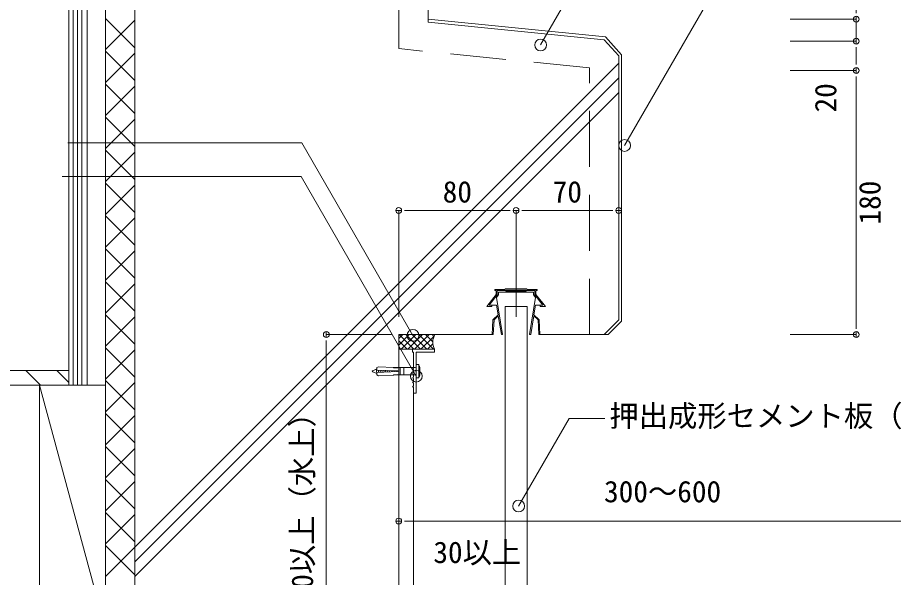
# Model space of a CAD drawing. Units: millimetres, scale not verified. Extents: x -1380 to 1380, y -955 to 955.
# Drawn here: x -660 to -63, y -226 to 156 of the extents above; entities that cross this region are included whole.
import ezdxf
from ezdxf.enums import TextEntityAlignment as Align

# ---------------------------------------------------------------- set-up
doc = ezdxf.new("R2010")
doc.units = ezdxf.units.MM
doc.header["$LTSCALE"] = 3
doc.linetypes.add('USER1', pattern=[19.05, 12.7, -6.35])
for name, color, linetype, lineweight in [('0-0_0', 7, 'Continuous', 9), ('0-1_HATCH', 9, 'Continuous', 18), ('0-3_KUTAI', 3, 'Continuous', 18), ('0-4_BOUSUI', 1, 'Continuous', 18), ('0-5_MOJI', 7, 'Continuous', 18), ('0-6_sunpo', 7, 'Continuous', 18), ('0-7_KANAMONO_SCREW', 4, 'Continuous', 18), ('0-9_KANAMONO', 4, 'Continuous', 18), ('0-C_BUHIN', 7, 'Continuous', 9), ('0-D_ZATU', 6, 'Continuous', 18)]:
    doc.layers.add(name, color=color, linetype=linetype, lineweight=lineweight)
doc.styles.add('ＭＳ ゴシック', font='')
doc.styles.get('ＭＳ ゴシック').set_extended_font_data('MS Gothic')

# ---------------------------------------------------------------- blocks, each defined once
blk = doc.blocks.new('_DOT')
at = {"layer": '0-0_0'}
for p, q in [((-0.5, 0), (-1, 0)), ((0.25, 0), (-0.25, 0))]:
    blk.add_line(p, q, dxfattribs=at)
blk.add_circle((0, 0), 0.25, dxfattribs=at)

msp = doc.modelspace()

# ---------------------------------------------------------------- linework, layer by layer
at = {"layer": '0-1_HATCH'}
for p, q in [((-580.045, 135.529), (-600.043, 155.527)), ((-600.043, 134.184), (-580.045, 154.182)), ((-580.045, 113.079), (-600.043, 133.076)), ((-600.043, 111.733), (-580.045, 131.731)), ((-580.043, -205.029), (-250.043, 124.971)), ((-580.043, -215.029), (-250.043, 114.971)), ((-580.045, 90.628), (-600.043, 110.626)), ((-600.043, 89.283), (-580.045, 109.281)), ((-580.043, -225.029), (-250.043, 104.971)), ((-580.045, 68.177), (-600.043, 88.175)), ((-600.043, 66.832), (-580.045, 86.83)), ((-580.045, 45.727), (-600.043, 65.724)), ((-600.043, 44.382), (-580.045, 64.379)), ((-580.045, 23.276), (-600.043, 43.274)), ((-600.043, 21.931), (-580.045, 41.929)), ((-580.045, 0.825), (-600.043, 20.823)), ((-600.043, -0.52), (-580.045, 19.478)), ((-580.045, -21.625), (-600.043, -1.627)), ((-600.043, -22.97), (-580.045, -2.973)), ((-580.045, -44.076), (-600.043, -24.078)), ((-600.043, -45.421), (-580.045, -25.423)), ((-580.045, -66.527), (-600.043, -46.529)), ((-600.043, -67.872), (-580.045, -47.874)), ((-400.043, -62.775), (-397.296, -60.029)), ((-400.043, -67.265), (-392.806, -60.029)), ((-394.271, -70.029), (-400.043, -64.257)), ((-389.781, -70.029), (-399.781, -60.029)), ((-398.316, -70.029), (-388.316, -60.029)), ((-385.291, -70.029), (-395.291, -60.029)), ((-393.826, -70.029), (-383.826, -60.029)), ((-380.801, -70.029), (-390.801, -60.029)), ((-389.335, -70.029), (-379.335, -60.029)), ((-376.311, -70.029), (-386.311, -60.029)), ((-384.845, -70.029), (-375.886, -61.069)), ((-376.788, -65.061), (-381.821, -60.029)), ((-376.009, -61.35), (-377.331, -60.029)), ((-580.045, -88.977), (-600.043, -68.979)), ((-600.043, -90.322), (-580.045, -70.325)), ((-398.762, -70.029), (-400.043, -68.747)), ((-380.355, -70.029), (-376.718, -66.392)), ((-375.865, -70.029), (-375.656, -69.819)), ((-580.045, -111.428), (-600.043, -91.43)), ((-600.043, -112.773), (-580.045, -92.775)), ((-580.045, -133.878), (-600.043, -113.881)), ((-600.043, -135.224), (-580.045, -115.226)), ((-580.045, -156.329), (-600.043, -136.331)), ((-600.043, -157.674), (-580.045, -137.676)), ((-580.045, -178.78), (-600.043, -158.782)), ((-600.043, -180.125), (-580.045, -160.127)), ((-580.045, -201.23), (-600.043, -181.233)), ((-600.043, -202.576), (-580.045, -182.578)), ((-580.045, -223.681), (-600.043, -203.683)), ((-600.043, -225.026), (-580.045, -205.028))]:
    msp.add_line(p, q, dxfattribs=at)
at = {"layer": '0-3_KUTAI'}
for p, q in [((-580.043, 222.971), (-580.043, -260.029)), ((-380.043, 152.971), (-380.043, 197.971)), ((-400.043, -60.029), (-336.339, -60.029))]:
    msp.add_line(p, q, dxfattribs=at)
at = {"layer": '0-3_KUTAI', "linetype": 'USER1'}
msp.add_line((-400.043, 134.872), (-400.043, 204.971), dxfattribs=at)
at = {"layer": '0-3_KUTAI'}
for points in [[(-250.043, -50.029), (-250.043, 129.971), (-259.993, 140.966), (-380.043, 152.971)], [(-303.746, -60.029), (-260.043, -60.029), (-250.043, -50.029)], [(899.957, -410.029), (-400.043, -410.029), (-400.043, -60.029)]]:
    msp.add_lwpolyline(points, dxfattribs=at)
at = {"layer": '0-3_KUTAI', "linetype": 'USER1'}
msp.add_lwpolyline([(-270.043, -60.029), (-270.043, 121.872), (-400.043, 134.872)], dxfattribs=at)
at = {"layer": '0-4_BOUSUI'}
for p, q in [((-260.043, -60.029), (-257.214, -60.029)), ((-390.043, -70.029), (-400.043, -70.029))]:
    msp.add_line(p, q, dxfattribs=at)
for points in [[(-257.214, -60.029), (-248.043, -50.857), (-248.043, 130.742), (-259.027, 142.88), (-380.043, 154.981)], [(899.957, -400.029), (-346.403, -400.029), (-390.043, -356.389), (-390.043, -100.029)]]:
    msp.add_lwpolyline(points, dxfattribs=at)
msp.add_arc((-366.847, -65.209), 9.942, 148.59698, 208.99547, dxfattribs=at)
at = {"layer": '0-5_MOJI'}
for points in [[(-183.216, 258.745), (-233.216, 258.745), (-303.291, 137.373)], [(-114.061, 210.825), (-164.061, 210.825), (-246.016, 68.875)], [(-625.666, 70.644), (-466.068, 70.644), (-390.304, -60.583)], [(-629.455, 47.66), (-466.575, 47.66), (-388.043, -88.362)], [(-259.431, -117.183), (-283.807, -117.183), (-318.292, -176.911)]]:
    msp.add_lwpolyline(points, dxfattribs=at)
for centre in [(-303.291, 137.373), (-246.016, 68.875), (-390.304, -60.583), (-388.043, -88.362), (-318.292, -176.911)]:
    msp.add_circle(centre, 4, dxfattribs=at)
at = {"layer": '0-6_sunpo'}
for p, q in [((-133.122, 154.971), (-88.122, 154.971)), ((-88.122, 154.971), (-88.122, 139.971)), ((-133.122, 139.971), (-88.122, 139.971)), ((-133.122, 139.971), (-88.122, 139.971)), ((-88.122, 131.971), (-88.122, 127.971)), ((-88.122, 131.971), (-88.122, 123.971)), ((-133.122, 119.971), (-88.122, 119.971)), ((-133.122, 119.971), (-88.122, 119.971)), ((-88.122, 111.971), (-88.122, -52.029)), ((-400.043, -47.957), (-400.043, 24.573)), ((-328.043, 24.573), (-392.043, 24.573)), ((-320.043, -47.957), (-320.043, 24.573)), ((-320.043, -47.957), (-320.043, 24.573)), ((-258.043, 24.573), (-312.043, 24.573)), ((-250.043, -45.029), (-250.043, 24.573)), ((-405.043, -60.029), (-449.4, -60.029)), ((-133.122, -60.029), (-88.122, -60.029)), ((-449.4, -277.1), (-449.4, -68.029)), ((-400.043, -216.381), (-400.043, -187.131)), ((-392.043, -187.131), (-48.043, -187.131))]:
    msp.add_line(p, q, dxfattribs=at)
at = {"layer": '0-7_KANAMONO_SCREW'}
for p, q in [((-414.865, -83.434), (-417.786, -84.644)), ((-403.613, -82.4), (-413.717, -81.954)), ((-403.622, -82.608), (-403.613, -82.4)), ((-400.708, -82.737), (-403.622, -82.608)), ((-403.414, -82.617), (-403.404, -82.409)), ((-400.907, -82.519), (-403.404, -82.409)), ((-400.916, -82.728), (-400.907, -82.519)), ((-400.708, -82.737), (-400.699, -82.529)), ((-388.876, -82.529), (-400.699, -82.529)), ((-399.032, -82.529), (-399.032, -87.529)), ((-396.532, -82.529), (-396.532, -87.529)), ((-388.043, -80.445), (-388.043, -81.695)), ((-388.043, -80.445), (-386.376, -80.445)), ((-388.043, -81.695), (-388.043, -88.362)), ((-386.376, -80.445), (-386.376, -89.612)), ((-385.959, -81.487), (-386.376, -81.487)), ((-385.959, -88.57), (-385.959, -81.487)), ((-385.959, -81.487), (-385.751, -82.529)), ((-385.751, -87.529), (-385.751, -82.529)), ((-414.865, -86.623), (-417.786, -85.414)), ((-415.463, -83.682), (-414.865, -86.071)), ((-400.699, -84.82), (-414.865, -84.195)), ((-400.699, -85.237), (-414.865, -85.862)), ((-414.865, -85.862), (-414.865, -87.529)), ((-414.865, -87.529), (-413.717, -88.103)), ((-414.076, -84.23), (-413.681, -85.81)), ((-403.613, -87.657), (-413.717, -88.103)), ((-412.812, -84.286), (-412.444, -85.755)), ((-411.548, -84.342), (-411.208, -85.701)), ((-410.284, -84.397), (-409.972, -85.646)), ((-409.02, -84.453), (-408.735, -85.591)), ((-407.756, -84.509), (-407.499, -85.537)), ((-406.492, -84.565), (-406.263, -85.482)), ((-405.228, -84.62), (-405.026, -85.428)), ((-403.964, -84.676), (-403.79, -85.373)), ((-400.708, -87.32), (-403.622, -87.449)), ((-403.622, -87.449), (-403.613, -87.657)), ((-403.414, -87.44), (-403.404, -87.648)), ((-400.907, -87.538), (-403.404, -87.648)), ((-402.7, -84.732), (-402.554, -85.319)), ((-401.436, -84.788), (-401.317, -85.264)), ((-400.916, -87.33), (-400.907, -87.538)), ((-400.708, -87.32), (-400.699, -87.529)), ((-400.699, -84.82), (-400.699, -85.237)), ((-388.876, -87.529), (-400.699, -87.529)), ((-388.043, -88.362), (-388.043, -89.612)), ((-386.376, -88.57), (-385.959, -88.57)), ((-385.751, -87.529), (-385.959, -88.57)), ((-386.376, -89.612), (-388.043, -89.612))]:
    msp.add_line(p, q, dxfattribs=at)
msp.add_lwpolyline([(-414.865, -84.195), (-414.865, -82.529), (-413.717, -81.954)], dxfattribs=at)
for centre, radius, start, end in [((-388.876, -81.695), 0.833, 270, 0), ((-417.626, -85.029), 0.417, 112.5, 247.5), ((-388.876, -88.362), 0.833, 0, 90)]:
    msp.add_arc(centre, radius, start, end, dxfattribs=at)
at = {"layer": '0-9_KANAMONO'}
msp.add_line((-388.043, -85.279), (-388.212, -85.216), dxfattribs=at)
for points in [[(-327.165, -30.029), (-332.839, -30.029), (-332.839, -33.029), (-338.339, -40.029), (-336.555, -40.029), (-336.555, -40.829), (-340.043, -40.829), (-333.639, -32.679), (-333.639, -30.029), (-334.439, -30.029), (-334.439, -29.229), (-327.712, -29.229), (-327.506, -28.928), (-312.579, -28.928), (-312.374, -29.229), (-305.646, -29.229), (-305.646, -30.029), (-306.446, -30.029), (-306.446, -32.679), (-300.043, -40.829), (-303.53, -40.829), (-303.53, -40.029), (-301.746, -40.029), (-307.246, -33.029), (-307.246, -30.029), (-312.921, -30.029), (-313.126, -29.728), (-326.959, -29.728)], [(-310.043, -60.029), (-307.934, -47.233), (-305.06, -50.029), (-304.546, -60.029), (-303.746, -60.029), (-304.26, -50.029), (-307.823, -46.563), (-306.746, -40.029), (-301.746, -40.029), (-307.246, -33.029), (-307.246, -30.029), (-312.921, -30.029), (-313.08, -30.321), (-327.005, -30.321), (-327.165, -30.029), (-332.839, -30.029), (-332.839, -33.029), (-338.339, -40.029), (-333.339, -40.029), (-332.262, -46.563), (-335.826, -50.029), (-336.339, -60.029), (-335.539, -60.029), (-335.026, -50.029), (-332.152, -47.233), (-330.043, -60.029), (-329.243, -60.029), (-333.405, -34.778), (-332.039, -33.04), (-332.039, -31.121), (-308.046, -31.121), (-308.046, -33.04), (-306.681, -34.778), (-310.843, -60.029)]]:
    msp.add_lwpolyline(points, close=True, dxfattribs=at)
for points in [[(-388.212, -84.841), (-388.043, -84.779), (-388.043, -72.029), (-375.543, -72.029), (-375.543, -70.029), (-390.543, -70.029), (-390.543, -72.029), (-390.043, -72.029), (-390.043, -83.029), (-390.469, -83.373)], [(-390.469, -83.684), (-390.043, -84.029), (-390.043, -86.029), (-390.469, -86.373)], [(-390.469, -95.684), (-390.043, -96.029), (-390.043, -100.029), (-388.043, -100.029), (-388.043, -85.279)], [(-390.469, -86.684), (-390.043, -87.029), (-390.043, -89.029), (-390.469, -89.373)], [(-390.469, -89.684), (-390.043, -90.029), (-390.043, -92.029), (-390.469, -92.373)], [(-390.469, -92.684), (-390.043, -93.029), (-390.043, -95.029), (-390.469, -95.373)]]:
    msp.add_lwpolyline(points, dxfattribs=at)
for centre, start, end in [((-390.343, -83.529), 128.97666, 231.02334), ((-390.343, -86.529), 128.97666, 231.02334), ((-390.343, -89.529), 128.97666, 231.02334), ((-388.143, -85.029), 110.2297, 249.7703), ((-390.343, -92.529), 128.97666, 231.02334), ((-390.343, -95.529), 128.97666, 231.02334)]:
    msp.add_arc(centre, 0.2, start, end, dxfattribs=at)
at = {"layer": '0-C_BUHIN'}
msp.add_lwpolyline([(-312.543, -40.829), (-312.543, -263.029), (-327.543, -263.029), (-327.543, -40.829)], close=True, dxfattribs=at)
at = {"layer": '0-D_ZATU'}
for p, q in [((-625.043, 337.454), (-625.043, -94.539)), ((-622.043, 337.454), (-622.043, -94.539)), ((-619.043, 337.454), (-619.043, -94.539)), ((-616.043, 337.454), (-616.043, -94.539)), ((-612.543, -94.539), (-612.543, 337.454)), ((-600.043, 222.971), (-600.043, -260.029)), ((-580.043, -260.029), (-580.043, 222.971)), ((-900.045, -84.539), (-625.043, -84.539)), ((-644.333, -94.539), (-654.333, -84.539)), ((-625.043, -92.616), (-633.12, -84.539)), ((-600.043, -94.539), (-900.045, -94.539)), ((-645.043, -94.539), (-645.043, -260.028)), ((-600.043, -260.028), (-645.043, -94.539))]:
    msp.add_line(p, q, dxfattribs=at)

# ---------------------------------------------------------------- block references
at = {"layer": '0-6_sunpo', "xscale": 8, "yscale": 8}
for p, rotation in [((-88.122, 154.971), 270), ((-88.122, 139.971), 90), ((-88.122, 139.971), 90), ((-88.122, 119.971), 270), ((-88.122, 119.971), 90), ((-400.043, 24.573), 180), ((-320.043, 24.573), 180), ((-88.122, -60.029), 270), ((-449.4, -60.029), 90), ((-400.043, -187.131), 180)]:
    msp.add_blockref('_DOT', p, dxfattribs=dict(at, rotation=rotation))
for p in [(-320.043, 24.573), (-250.043, 24.573)]:
    msp.add_blockref('_DOT', p, dxfattribs=at)

# ---------------------------------------------------------------- texts
at = {"layer": '0-5_MOJI', "style": 'ＭＳ ゴシック'}
msp.add_text('押出成形セメント板（ｔ＝15）', height=14.66, dxfattribs=at).set_placement((-256.431, -127.183), align=Align.BOTTOM_LEFT)
at = {"layer": '0-6_sunpo', "style": 'ＭＳ ゴシック'}
for s, p in [('20', (-97.272, 91.366)), ('180', (-67.122, 14.971)), ('150以上（水上）', (-454.071, -253.22))]:
    msp.add_text(s, height=14.66, rotation=90, dxfattribs=at).set_placement(p, align=Align.BOTTOM_LEFT)
for s, p in [('80', (-370.043, 25.573)), ('70', (-295.043, 25.573)), ('300～600', (-260.043, -178.738)), ('30以上', (-376.413, -220.141))]:
    msp.add_text(s, height=14.66, dxfattribs=at).set_placement(p, align=Align.BOTTOM_LEFT)

doc.saveas('drawing.dxf')
